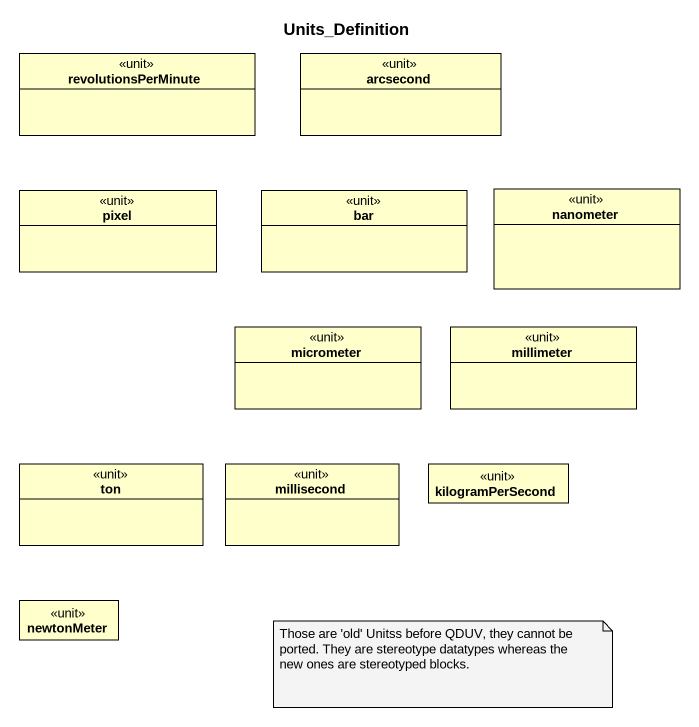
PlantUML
@startuml
title Units_Definition
hide circle
hide empty members
class revolutionsPerMinute <<unit>>
class arcsecond <<unit>>
class pixel <<unit>>
class bar <<unit>>
class nanometer <<unit>>
class micrometer <<unit>>
class millimeter <<unit>>
class ton <<unit>>
class millisecond <<unit>>
class kilogramPerSecond <<unit>>
class newtonMeter <<unit>>
note as N1
  Those are 'old' Unitss before QDUV, they cannot be ported. They are stereotype datatypes whereas the new ones are stereotyped blocks.
end note
@enduml
